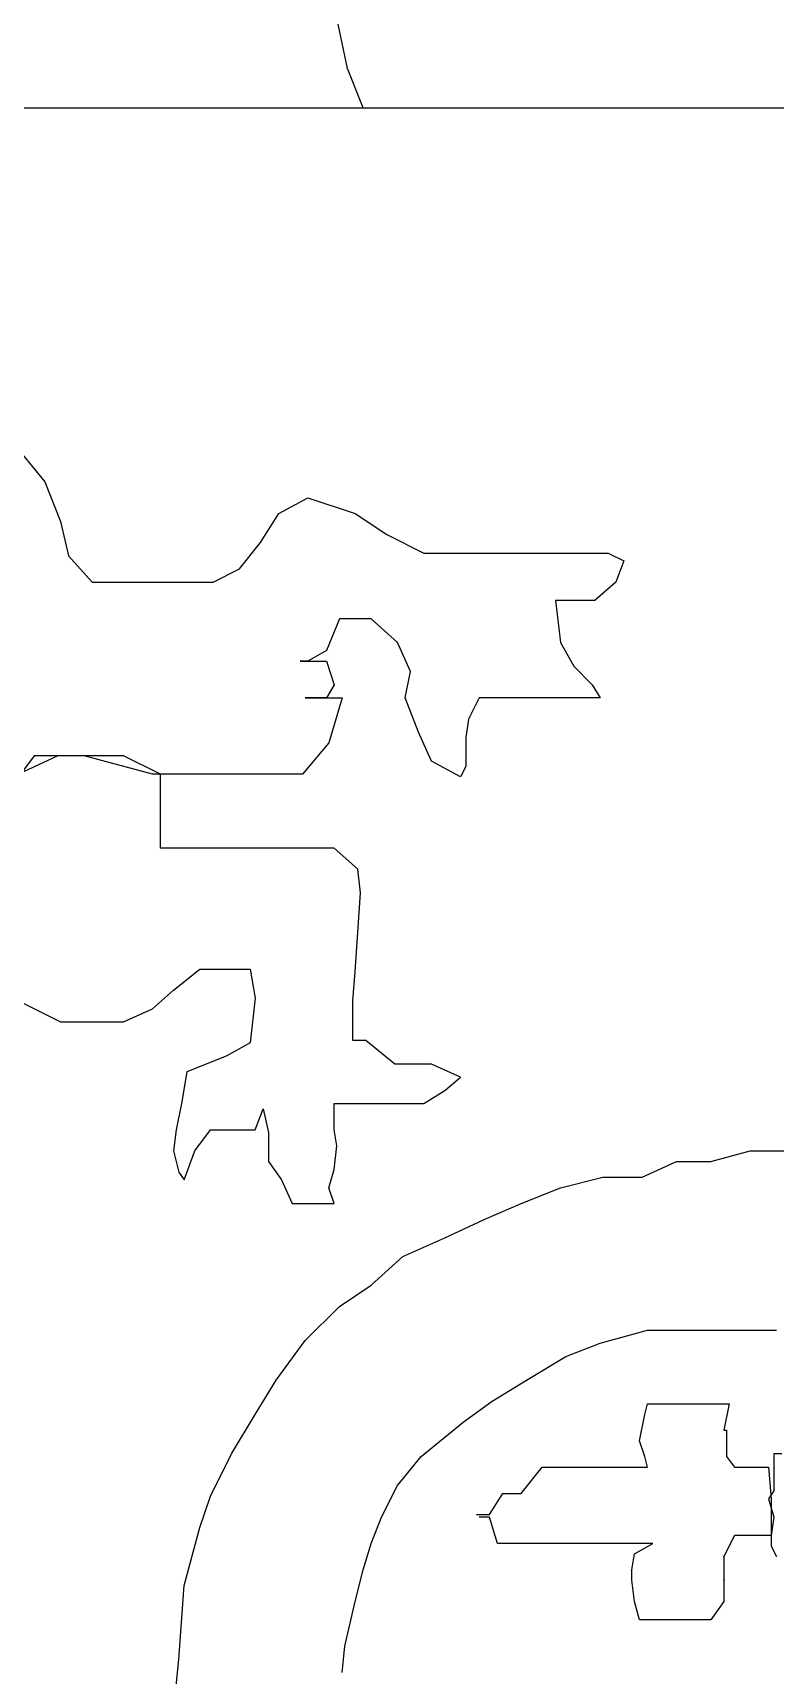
# Model space of a CAD drawing. Extents: x 748454 to 749044, y 4315881 to 4316908.
# Drawn here: x 748489.2 to 748492.02, y 4316742.19 to 4316748.42 of the extents above; entities that cross this region are included whole.
import ezdxf

# ---------------------------------------------------------------- set-up
doc = ezdxf.new("R2010")
doc.units = 0
doc.layers.get('0').update_dxf_attribs({"linetype": 'CONTINUOUS'})

msp = doc.modelspace()

# ---------------------------------------------------------------- linework, layer by layer
at = {"color": 0, "linetype": 'CONTINUOUS'}
for p, q in [((748490.39, 4316748.29), (748490.34, 4316748.53)), ((748490.39, 4316748.29), (748490.34, 4316748.53)), ((748490.45, 4316748.14), (748490.39, 4316748.29)), ((748490.45, 4316748.14), (748490.39, 4316748.29)), ((748489.14, 4316748.14), (748489.22, 4316748.14)), ((748489.14, 4316748.14), (748489.22, 4316748.14)), ((748489.22, 4316748.14), (748490.45, 4316748.14)), ((748489.22, 4316748.14), (748490.45, 4316748.14)), ((748490.45, 4316748.14), (748491.33, 4316748.14)), ((748490.45, 4316748.14), (748491.33, 4316748.14)), ((748491.33, 4316748.14), (748491.92, 4316748.14)), ((748491.33, 4316748.14), (748491.92, 4316748.14)), ((748491.92, 4316748.14), (748492.12, 4316748.14)), ((748491.92, 4316748.14), (748492.12, 4316748.14)), ((748489.11, 4316746.88), (748489.24, 4316746.72)), ((748489.11, 4316746.88), (748489.24, 4316746.72)), ((748489.24, 4316746.72), (748489.3, 4316746.57)), ((748489.24, 4316746.72), (748489.3, 4316746.57)), ((748490.13, 4316746.6), (748490.24, 4316746.66)), ((748490.13, 4316746.6), (748490.24, 4316746.66)), ((748490.24, 4316746.66), (748490.42, 4316746.6)), ((748490.24, 4316746.66), (748490.42, 4316746.6)), ((748490.06, 4316746.49), (748490.13, 4316746.6)), ((748490.06, 4316746.49), (748490.13, 4316746.6)), ((748490.42, 4316746.6), (748490.54, 4316746.52)), ((748490.42, 4316746.6), (748490.54, 4316746.52)), ((748489.3, 4316746.57), (748489.33, 4316746.44)), ((748489.3, 4316746.57), (748489.33, 4316746.44)), ((748490.54, 4316746.52), (748490.68, 4316746.45)), ((748490.54, 4316746.52), (748490.68, 4316746.45)), ((748489.98, 4316746.39), (748490.06, 4316746.49)), ((748489.98, 4316746.39), (748490.06, 4316746.49)), ((748490.68, 4316746.45), (748490.83, 4316746.45)), ((748490.68, 4316746.45), (748490.83, 4316746.45)), ((748490.83, 4316746.45), (748490.98, 4316746.45)), ((748490.83, 4316746.45), (748490.98, 4316746.45)), ((748490.98, 4316746.45), (748491.11, 4316746.45)), ((748490.98, 4316746.45), (748491.11, 4316746.45)), ((748491.11, 4316746.45), (748491.23, 4316746.45)), ((748491.11, 4316746.45), (748491.23, 4316746.45)), ((748491.23, 4316746.45), (748491.29, 4316746.45)), ((748491.23, 4316746.45), (748491.29, 4316746.45)), ((748491.29, 4316746.45), (748491.38, 4316746.45)), ((748491.29, 4316746.45), (748491.38, 4316746.45)), ((748491.38, 4316746.45), (748491.44, 4316746.42)), ((748491.38, 4316746.45), (748491.44, 4316746.42)), ((748489.33, 4316746.44), (748489.42, 4316746.34)), ((748489.33, 4316746.44), (748489.42, 4316746.34)), ((748489.88, 4316746.34), (748489.98, 4316746.39)), ((748489.88, 4316746.34), (748489.98, 4316746.39)), ((748491.44, 4316746.42), (748491.41, 4316746.34)), ((748491.44, 4316746.42), (748491.41, 4316746.34)), ((748489.42, 4316746.34), (748489.58, 4316746.34)), ((748489.42, 4316746.34), (748489.58, 4316746.34)), ((748489.58, 4316746.34), (748489.73, 4316746.34)), ((748489.58, 4316746.34), (748489.73, 4316746.34)), ((748489.73, 4316746.34), (748489.88, 4316746.34)), ((748489.73, 4316746.34), (748489.88, 4316746.34)), ((748491.41, 4316746.34), (748491.33, 4316746.27)), ((748491.41, 4316746.34), (748491.33, 4316746.27)), ((748491.24, 4316746.27), (748491.18, 4316746.27)), ((748491.18, 4316746.27), (748491.2, 4316746.11)), ((748491.24, 4316746.27), (748491.18, 4316746.27)), ((748491.18, 4316746.27), (748491.2, 4316746.11)), ((748491.33, 4316746.27), (748491.24, 4316746.27)), ((748491.33, 4316746.27), (748491.24, 4316746.27)), ((748490.36, 4316746.2), (748490.31, 4316746.08)), ((748490.36, 4316746.2), (748490.31, 4316746.08)), ((748490.48, 4316746.2), (748490.36, 4316746.2)), ((748490.48, 4316746.2), (748490.36, 4316746.2)), ((748490.58, 4316746.11), (748490.48, 4316746.2)), ((748490.58, 4316746.11), (748490.48, 4316746.2)), ((748490.31, 4316746.08), (748490.24, 4316746.04)), ((748490.31, 4316746.08), (748490.24, 4316746.04)), ((748490.63, 4316746), (748490.58, 4316746.11)), ((748490.63, 4316746), (748490.58, 4316746.11)), ((748491.2, 4316746.11), (748491.25, 4316746.02)), ((748491.2, 4316746.11), (748491.25, 4316746.02)), ((748490.24, 4316746.04), (748490.21, 4316746.04)), ((748490.21, 4316746.04), (748490.31, 4316746.04)), ((748490.24, 4316746.04), (748490.21, 4316746.04)), ((748490.21, 4316746.04), (748490.31, 4316746.04)), ((748490.31, 4316746.04), (748490.34, 4316745.95)), ((748490.31, 4316746.04), (748490.34, 4316745.95)), ((748491.25, 4316746.02), (748491.32, 4316745.95)), ((748491.25, 4316746.02), (748491.32, 4316745.95)), ((748490.34, 4316745.95), (748490.31, 4316745.9)), ((748490.34, 4316745.95), (748490.31, 4316745.9)), ((748490.61, 4316745.9), (748490.63, 4316746)), ((748490.61, 4316745.9), (748490.63, 4316746)), ((748491.32, 4316745.95), (748491.35, 4316745.9)), ((748491.32, 4316745.95), (748491.35, 4316745.9)), ((748490.31, 4316745.9), (748490.23, 4316745.9)), ((748490.23, 4316745.9), (748490.37, 4316745.9)), ((748490.31, 4316745.9), (748490.23, 4316745.9)), ((748490.23, 4316745.9), (748490.37, 4316745.9)), ((748490.37, 4316745.9), (748490.32, 4316745.73)), ((748490.37, 4316745.9), (748490.32, 4316745.73)), ((748490.66, 4316745.77), (748490.61, 4316745.9)), ((748490.66, 4316745.77), (748490.61, 4316745.9)), ((748490.89, 4316745.9), (748490.85, 4316745.82)), ((748490.89, 4316745.9), (748490.85, 4316745.82)), ((748490.92, 4316745.9), (748490.89, 4316745.9)), ((748490.92, 4316745.9), (748490.89, 4316745.9)), ((748491, 4316745.9), (748490.92, 4316745.9)), ((748491, 4316745.9), (748490.92, 4316745.9)), ((748491.07, 4316745.9), (748491, 4316745.9)), ((748491.07, 4316745.9), (748491, 4316745.9)), ((748491.2, 4316745.9), (748491.07, 4316745.9)), ((748491.2, 4316745.9), (748491.07, 4316745.9)), ((748491.3, 4316745.9), (748491.2, 4316745.9)), ((748491.3, 4316745.9), (748491.2, 4316745.9)), ((748491.35, 4316745.9), (748491.3, 4316745.9)), ((748491.35, 4316745.9), (748491.3, 4316745.9)), ((748490.71, 4316745.66), (748490.66, 4316745.77)), ((748490.71, 4316745.66), (748490.66, 4316745.77)), ((748490.85, 4316745.82), (748490.84, 4316745.75)), ((748490.85, 4316745.82), (748490.84, 4316745.75)), ((748490.32, 4316745.73), (748490.22, 4316745.61)), ((748490.32, 4316745.73), (748490.22, 4316745.61)), ((748490.84, 4316745.75), (748490.84, 4316745.64)), ((748490.84, 4316745.75), (748490.84, 4316745.64)), ((748489.2, 4316745.68), (748489.14, 4316745.6)), ((748489.29, 4316745.68), (748489.14, 4316745.61)), ((748489.2, 4316745.68), (748489.14, 4316745.6)), ((748489.29, 4316745.68), (748489.14, 4316745.61)), ((748489.29, 4316745.68), (748489.2, 4316745.68)), ((748489.29, 4316745.68), (748489.2, 4316745.68)), ((748489.39, 4316745.68), (748489.29, 4316745.68)), ((748489.39, 4316745.68), (748489.29, 4316745.68)), ((748489.39, 4316745.68), (748489.29, 4316745.68)), ((748489.39, 4316745.68), (748489.29, 4316745.68)), ((748489.54, 4316745.68), (748489.39, 4316745.68)), ((748489.65, 4316745.61), (748489.39, 4316745.68)), ((748489.54, 4316745.68), (748489.39, 4316745.68)), ((748489.65, 4316745.61), (748489.39, 4316745.68)), ((748489.68, 4316745.61), (748489.54, 4316745.68)), ((748489.68, 4316745.61), (748489.54, 4316745.68)), ((748490.82, 4316745.6), (748490.71, 4316745.66)), ((748490.82, 4316745.6), (748490.71, 4316745.66)), ((748490.84, 4316745.64), (748490.82, 4316745.6)), ((748490.84, 4316745.64), (748490.82, 4316745.6)), ((748489.81, 4316745.61), (748489.65, 4316745.61)), ((748489.81, 4316745.61), (748489.65, 4316745.61)), ((748489.68, 4316745.55), (748489.68, 4316745.61)), ((748489.68, 4316745.55), (748489.68, 4316745.61)), ((748489.92, 4316745.61), (748489.81, 4316745.61)), ((748489.92, 4316745.61), (748489.81, 4316745.61)), ((748490.06, 4316745.61), (748489.92, 4316745.61)), ((748490.06, 4316745.61), (748489.92, 4316745.61)), ((748490.22, 4316745.61), (748490.06, 4316745.61)), ((748490.22, 4316745.61), (748490.06, 4316745.61)), ((748489.68, 4316745.43), (748489.68, 4316745.55)), ((748489.68, 4316745.43), (748489.68, 4316745.55)), ((748489.68, 4316745.33), (748489.68, 4316745.43)), ((748489.68, 4316745.33), (748489.68, 4316745.43)), ((748489.75, 4316745.33), (748489.68, 4316745.33)), ((748489.75, 4316745.33), (748489.68, 4316745.33)), ((748489.86, 4316745.33), (748489.75, 4316745.33)), ((748489.86, 4316745.33), (748489.75, 4316745.33)), ((748490.02, 4316745.33), (748489.86, 4316745.33)), ((748490.02, 4316745.33), (748489.86, 4316745.33)), ((748490.22, 4316745.33), (748490.02, 4316745.33)), ((748490.22, 4316745.33), (748490.02, 4316745.33)), ((748490.34, 4316745.33), (748490.22, 4316745.33)), ((748490.34, 4316745.33), (748490.22, 4316745.33)), ((748490.43, 4316745.25), (748490.34, 4316745.33)), ((748490.43, 4316745.25), (748490.34, 4316745.33)), ((748490.44, 4316745.16), (748490.43, 4316745.25)), ((748490.44, 4316745.16), (748490.43, 4316745.25)), ((748490.43, 4316745.01), (748490.44, 4316745.16)), ((748490.43, 4316745.01), (748490.44, 4316745.16)), ((748490.42, 4316744.86), (748490.43, 4316745.01)), ((748490.42, 4316744.86), (748490.43, 4316745.01)), ((748489.73, 4316744.79), (748489.83, 4316744.87)), ((748489.73, 4316744.79), (748489.83, 4316744.87)), ((748489.83, 4316744.87), (748489.93, 4316744.87)), ((748489.83, 4316744.87), (748489.93, 4316744.87)), ((748489.93, 4316744.87), (748490.02, 4316744.87)), ((748489.93, 4316744.87), (748490.02, 4316744.87)), ((748490.02, 4316744.87), (748490.04, 4316744.76)), ((748490.02, 4316744.87), (748490.04, 4316744.76)), ((748490.41, 4316744.75), (748490.42, 4316744.86)), ((748490.41, 4316744.75), (748490.42, 4316744.86)), ((748489.65, 4316744.72), (748489.73, 4316744.79)), ((748489.65, 4316744.72), (748489.73, 4316744.79)), ((748489.14, 4316744.75), (748489.3, 4316744.67)), ((748489.14, 4316744.75), (748489.3, 4316744.67)), ((748489.54, 4316744.67), (748489.65, 4316744.72)), ((748489.54, 4316744.67), (748489.65, 4316744.72)), ((748490.04, 4316744.76), (748490.02, 4316744.59)), ((748490.04, 4316744.76), (748490.02, 4316744.59)), ((748490.41, 4316744.6), (748490.41, 4316744.75)), ((748490.41, 4316744.6), (748490.41, 4316744.75)), ((748489.3, 4316744.67), (748489.44, 4316744.67)), ((748489.3, 4316744.67), (748489.44, 4316744.67)), ((748489.44, 4316744.67), (748489.54, 4316744.67)), ((748489.44, 4316744.67), (748489.54, 4316744.67)), ((748490.02, 4316744.59), (748489.93, 4316744.54)), ((748490.02, 4316744.59), (748489.93, 4316744.54)), ((748490.46, 4316744.6), (748490.41, 4316744.6)), ((748490.46, 4316744.6), (748490.41, 4316744.6)), ((748490.57, 4316744.51), (748490.46, 4316744.6)), ((748490.57, 4316744.51), (748490.46, 4316744.6)), ((748489.93, 4316744.54), (748489.78, 4316744.48)), ((748489.93, 4316744.54), (748489.78, 4316744.48)), ((748489.78, 4316744.48), (748489.76, 4316744.36)), ((748489.78, 4316744.48), (748489.76, 4316744.36)), ((748490.71, 4316744.51), (748490.57, 4316744.51)), ((748490.71, 4316744.51), (748490.57, 4316744.51)), ((748490.82, 4316744.46), (748490.71, 4316744.51)), ((748490.82, 4316744.46), (748490.71, 4316744.51)), ((748490.76, 4316744.41), (748490.82, 4316744.46)), ((748490.76, 4316744.41), (748490.82, 4316744.46)), ((748490.68, 4316744.36), (748490.76, 4316744.41)), ((748490.68, 4316744.36), (748490.76, 4316744.41)), ((748489.76, 4316744.36), (748489.74, 4316744.26)), ((748489.76, 4316744.36), (748489.74, 4316744.26)), ((748490.04, 4316744.26), (748490.07, 4316744.34)), ((748490.04, 4316744.26), (748490.07, 4316744.34)), ((748490.07, 4316744.34), (748490.09, 4316744.25)), ((748490.07, 4316744.34), (748490.09, 4316744.25)), ((748490.34, 4316744.26), (748490.34, 4316744.36)), ((748490.34, 4316744.36), (748490.43, 4316744.36)), ((748490.34, 4316744.26), (748490.34, 4316744.36)), ((748490.34, 4316744.36), (748490.43, 4316744.36)), ((748490.43, 4316744.36), (748490.52, 4316744.36)), ((748490.43, 4316744.36), (748490.52, 4316744.36)), ((748490.52, 4316744.36), (748490.58, 4316744.36)), ((748490.52, 4316744.36), (748490.58, 4316744.36)), ((748490.58, 4316744.36), (748490.68, 4316744.36)), ((748490.58, 4316744.36), (748490.68, 4316744.36)), ((748489.74, 4316744.26), (748489.73, 4316744.18)), ((748489.74, 4316744.26), (748489.73, 4316744.18)), ((748489.81, 4316744.18), (748489.87, 4316744.26)), ((748489.81, 4316744.18), (748489.87, 4316744.26)), ((748489.87, 4316744.26), (748489.95, 4316744.26)), ((748489.87, 4316744.26), (748489.95, 4316744.26)), ((748489.95, 4316744.26), (748490.04, 4316744.26)), ((748489.95, 4316744.26), (748490.04, 4316744.26)), ((748490.09, 4316744.25), (748490.09, 4316744.14)), ((748490.09, 4316744.25), (748490.09, 4316744.14)), ((748490.35, 4316744.2), (748490.34, 4316744.26)), ((748490.35, 4316744.2), (748490.34, 4316744.26)), ((748489.73, 4316744.18), (748489.75, 4316744.1)), ((748489.73, 4316744.18), (748489.75, 4316744.1)), ((748489.77, 4316744.07), (748489.81, 4316744.18)), ((748489.77, 4316744.07), (748489.81, 4316744.18)), ((748490.34, 4316744.11), (748490.35, 4316744.2)), ((748490.34, 4316744.11), (748490.35, 4316744.2)), ((748491.77, 4316744.14), (748491.92, 4316744.18)), ((748491.77, 4316744.14), (748491.92, 4316744.18)), ((748491.92, 4316744.18), (748492.06, 4316744.18)), ((748491.92, 4316744.18), (748492.06, 4316744.18)), ((748489.75, 4316744.1), (748489.77, 4316744.07)), ((748489.75, 4316744.1), (748489.77, 4316744.07)), ((748490.09, 4316744.14), (748490.14, 4316744.07)), ((748490.09, 4316744.14), (748490.14, 4316744.07)), ((748490.32, 4316744.04), (748490.34, 4316744.11)), ((748490.32, 4316744.04), (748490.34, 4316744.11)), ((748491.2, 4316744.04), (748491.36, 4316744.08)), ((748491.2, 4316744.04), (748491.36, 4316744.08)), ((748491.36, 4316744.08), (748491.51, 4316744.08)), ((748491.36, 4316744.08), (748491.51, 4316744.08)), ((748491.51, 4316744.08), (748491.64, 4316744.14)), ((748491.51, 4316744.08), (748491.64, 4316744.14)), ((748491.64, 4316744.14), (748491.77, 4316744.14)), ((748491.64, 4316744.14), (748491.77, 4316744.14)), ((748490.14, 4316744.07), (748490.18, 4316743.98)), ((748490.14, 4316744.07), (748490.18, 4316743.98)), ((748490.34, 4316743.98), (748490.32, 4316744.04)), ((748490.34, 4316743.98), (748490.32, 4316744.04)), ((748491.05, 4316743.98), (748491.2, 4316744.04)), ((748491.05, 4316743.98), (748491.2, 4316744.04)), ((748490.18, 4316743.98), (748490.23, 4316743.98)), ((748490.18, 4316743.98), (748490.23, 4316743.98)), ((748490.23, 4316743.98), (748490.28, 4316743.98)), ((748490.23, 4316743.98), (748490.28, 4316743.98)), ((748490.28, 4316743.98), (748490.34, 4316743.98)), ((748490.28, 4316743.98), (748490.34, 4316743.98)), ((748490.91, 4316743.92), (748491.05, 4316743.98)), ((748490.91, 4316743.92), (748491.05, 4316743.98)), ((748490.76, 4316743.85), (748490.91, 4316743.92)), ((748490.76, 4316743.85), (748490.91, 4316743.92)), ((748490.6, 4316743.78), (748490.76, 4316743.85)), ((748490.6, 4316743.78), (748490.76, 4316743.85)), ((748490.48, 4316743.67), (748490.6, 4316743.78)), ((748490.48, 4316743.67), (748490.6, 4316743.78)), ((748490.36, 4316743.59), (748490.48, 4316743.67)), ((748490.36, 4316743.59), (748490.48, 4316743.67)), ((748490.23, 4316743.46), (748490.36, 4316743.59)), ((748490.23, 4316743.46), (748490.36, 4316743.59)), ((748490.12, 4316743.31), (748490.23, 4316743.46)), ((748490.12, 4316743.31), (748490.23, 4316743.46)), ((748491.35, 4316743.45), (748491.53, 4316743.5)), ((748491.35, 4316743.45), (748491.53, 4316743.5)), ((748491.53, 4316743.5), (748491.81, 4316743.5)), ((748491.53, 4316743.5), (748491.81, 4316743.5)), ((748491.81, 4316743.5), (748492.02, 4316743.5)), ((748491.81, 4316743.5), (748492.02, 4316743.5)), ((748491.07, 4316743.31), (748491.22, 4316743.4)), ((748491.07, 4316743.31), (748491.22, 4316743.4)), ((748491.22, 4316743.4), (748491.35, 4316743.45)), ((748491.22, 4316743.4), (748491.35, 4316743.45)), ((748490.04, 4316743.18), (748490.12, 4316743.31)), ((748490.04, 4316743.18), (748490.12, 4316743.31)), ((748490.94, 4316743.23), (748491.07, 4316743.31)), ((748490.94, 4316743.23), (748491.07, 4316743.31)), ((748490.83, 4316743.15), (748490.94, 4316743.23)), ((748490.83, 4316743.15), (748490.94, 4316743.23)), ((748491.52, 4316743.18), (748491.53, 4316743.22)), ((748491.52, 4316743.18), (748491.53, 4316743.22)), ((748491.53, 4316743.22), (748491.56, 4316743.22)), ((748491.53, 4316743.22), (748491.56, 4316743.22)), ((748491.56, 4316743.22), (748491.64, 4316743.22)), ((748491.56, 4316743.22), (748491.64, 4316743.22)), ((748491.64, 4316743.22), (748491.71, 4316743.22)), ((748491.64, 4316743.22), (748491.71, 4316743.22)), ((748491.71, 4316743.22), (748491.76, 4316743.22)), ((748491.71, 4316743.22), (748491.76, 4316743.22)), ((748491.76, 4316743.22), (748491.83, 4316743.22)), ((748491.76, 4316743.22), (748491.83, 4316743.22)), ((748491.84, 4316743.22), (748491.82, 4316743.12)), ((748491.84, 4316743.22), (748491.82, 4316743.12)), ((748491.83, 4316743.22), (748491.84, 4316743.22)), ((748491.83, 4316743.22), (748491.84, 4316743.22)), ((748489.95, 4316743.03), (748490.04, 4316743.18)), ((748489.95, 4316743.03), (748490.04, 4316743.18)), ((748490.67, 4316743.02), (748490.83, 4316743.15)), ((748490.67, 4316743.02), (748490.83, 4316743.15)), ((748491.5, 4316743.08), (748491.52, 4316743.18)), ((748491.5, 4316743.08), (748491.52, 4316743.18)), ((748491.82, 4316743.12), (748491.83, 4316743.12)), ((748491.82, 4316743.12), (748491.83, 4316743.12)), ((748491.83, 4316743.12), (748491.83, 4316743.02)), ((748491.83, 4316743.12), (748491.83, 4316743.02)), ((748489.87, 4316742.87), (748489.95, 4316743.03)), ((748489.87, 4316742.87), (748489.95, 4316743.03)), ((748490.58, 4316742.91), (748490.67, 4316743.02)), ((748490.58, 4316742.91), (748490.67, 4316743.02)), ((748491.52, 4316743.02), (748491.5, 4316743.08)), ((748491.52, 4316743.02), (748491.5, 4316743.08)), ((748491.53, 4316742.98), (748491.52, 4316743.02)), ((748491.53, 4316742.98), (748491.52, 4316743.02)), ((748491.83, 4316743.02), (748491.86, 4316742.98)), ((748491.83, 4316743.02), (748491.86, 4316742.98)), ((748492.04, 4316743.03), (748492.01, 4316743.03)), ((748492.01, 4316743.03), (748492.01, 4316742.96)), ((748492.04, 4316743.03), (748492.01, 4316743.03)), ((748492.01, 4316743.03), (748492.01, 4316742.96)), ((748491.05, 4316742.88), (748491.13, 4316742.98)), ((748491.05, 4316742.88), (748491.13, 4316742.98)), ((748491.13, 4316742.98), (748491.2, 4316742.98)), ((748491.13, 4316742.98), (748491.2, 4316742.98)), ((748491.2, 4316742.98), (748491.28, 4316742.98)), ((748491.2, 4316742.98), (748491.28, 4316742.98)), ((748491.28, 4316742.98), (748491.36, 4316742.98)), ((748491.28, 4316742.98), (748491.36, 4316742.98)), ((748491.36, 4316742.98), (748491.44, 4316742.98)), ((748491.36, 4316742.98), (748491.44, 4316742.98)), ((748491.44, 4316742.98), (748491.48, 4316742.98)), ((748491.44, 4316742.98), (748491.48, 4316742.98)), ((748491.48, 4316742.98), (748491.53, 4316742.98)), ((748491.48, 4316742.98), (748491.53, 4316742.98)), ((748491.86, 4316742.98), (748491.94, 4316742.98)), ((748491.86, 4316742.98), (748491.94, 4316742.98)), ((748491.94, 4316742.98), (748491.97, 4316742.98)), ((748491.94, 4316742.98), (748491.97, 4316742.98)), ((748491.97, 4316742.98), (748491.99, 4316742.98)), ((748491.97, 4316742.98), (748491.99, 4316742.98)), ((748491.99, 4316742.98), (748492, 4316742.86)), ((748491.99, 4316742.98), (748492, 4316742.86)), ((748492.01, 4316742.96), (748492.01, 4316742.89)), ((748492.01, 4316742.96), (748492.01, 4316742.89)), ((748490.52, 4316742.79), (748490.58, 4316742.91)), ((748490.52, 4316742.79), (748490.58, 4316742.91)), ((748489.83, 4316742.75), (748489.87, 4316742.87)), ((748489.83, 4316742.75), (748489.87, 4316742.87)), ((748490.93, 4316742.8), (748490.98, 4316742.88)), ((748490.93, 4316742.8), (748490.98, 4316742.88)), ((748490.98, 4316742.88), (748491.05, 4316742.88)), ((748490.98, 4316742.88), (748491.05, 4316742.88)), ((748492.01, 4316742.89), (748491.99, 4316742.86)), ((748492.01, 4316742.89), (748491.99, 4316742.86)), ((748491.99, 4316742.86), (748492.01, 4316742.79)), ((748491.99, 4316742.86), (748492.01, 4316742.79)), ((748492, 4316742.86), (748492, 4316742.79)), ((748492, 4316742.86), (748492, 4316742.79)), ((748490.48, 4316742.69), (748490.52, 4316742.79)), ((748490.48, 4316742.69), (748490.52, 4316742.79)), ((748490.88, 4316742.8), (748490.93, 4316742.8)), ((748490.88, 4316742.8), (748490.93, 4316742.8)), ((748490.93, 4316742.79), (748490.89, 4316742.79)), ((748490.93, 4316742.79), (748490.89, 4316742.79)), ((748490.96, 4316742.69), (748490.93, 4316742.79)), ((748490.96, 4316742.69), (748490.93, 4316742.79)), ((748492, 4316742.79), (748492, 4316742.72)), ((748492.01, 4316742.79), (748492, 4316742.72)), ((748492, 4316742.79), (748492, 4316742.72)), ((748492.01, 4316742.79), (748492, 4316742.72)), ((748489.77, 4316742.53), (748489.83, 4316742.75)), ((748489.77, 4316742.53), (748489.83, 4316742.75)), ((748491.86, 4316742.72), (748491.82, 4316742.64)), ((748491.86, 4316742.72), (748491.82, 4316742.64)), ((748491.92, 4316742.72), (748491.86, 4316742.72)), ((748491.92, 4316742.72), (748491.86, 4316742.72)), ((748491.96, 4316742.72), (748491.92, 4316742.72)), ((748491.96, 4316742.72), (748491.92, 4316742.72)), ((748492, 4316742.72), (748491.96, 4316742.72)), ((748492, 4316742.72), (748491.96, 4316742.72)), ((748492, 4316742.72), (748492, 4316742.68)), ((748492, 4316742.72), (748492, 4316742.68)), ((748490.45, 4316742.59), (748490.48, 4316742.69)), ((748490.45, 4316742.59), (748490.48, 4316742.69)), ((748491.02, 4316742.69), (748490.96, 4316742.69)), ((748491.02, 4316742.69), (748490.96, 4316742.69)), ((748491.07, 4316742.69), (748491.02, 4316742.69)), ((748491.07, 4316742.69), (748491.02, 4316742.69)), ((748491.16, 4316742.69), (748491.07, 4316742.69)), ((748491.16, 4316742.69), (748491.07, 4316742.69)), ((748491.24, 4316742.69), (748491.16, 4316742.69)), ((748491.24, 4316742.69), (748491.16, 4316742.69)), ((748491.35, 4316742.69), (748491.24, 4316742.69)), ((748491.35, 4316742.69), (748491.24, 4316742.69)), ((748491.42, 4316742.69), (748491.35, 4316742.69)), ((748491.42, 4316742.69), (748491.35, 4316742.69)), ((748491.48, 4316742.69), (748491.42, 4316742.69)), ((748491.48, 4316742.69), (748491.42, 4316742.69)), ((748491.47, 4316742.59), (748491.48, 4316742.65)), ((748491.47, 4316742.59), (748491.48, 4316742.65)), ((748491.48, 4316742.65), (748491.55, 4316742.69)), ((748491.55, 4316742.69), (748491.48, 4316742.69)), ((748491.48, 4316742.65), (748491.55, 4316742.69)), ((748491.55, 4316742.69), (748491.48, 4316742.69)), ((748492, 4316742.68), (748492.02, 4316742.64)), ((748492, 4316742.68), (748492.02, 4316742.64)), ((748490.42, 4316742.47), (748490.45, 4316742.59)), ((748490.42, 4316742.47), (748490.45, 4316742.59)), ((748491.47, 4316742.55), (748491.47, 4316742.59)), ((748491.47, 4316742.55), (748491.47, 4316742.59)), ((748491.82, 4316742.64), (748491.82, 4316742.55)), ((748491.82, 4316742.64), (748491.82, 4316742.55)), ((748489.75, 4316742.25), (748489.77, 4316742.53)), ((748489.75, 4316742.25), (748489.77, 4316742.53)), ((748491.48, 4316742.47), (748491.47, 4316742.55)), ((748491.48, 4316742.47), (748491.47, 4316742.55)), ((748491.82, 4316742.55), (748491.82, 4316742.47)), ((748491.82, 4316742.55), (748491.82, 4316742.47)), ((748490.38, 4316742.3), (748490.42, 4316742.47)), ((748490.38, 4316742.3), (748490.42, 4316742.47)), ((748491.5, 4316742.4), (748491.48, 4316742.47)), ((748491.5, 4316742.4), (748491.48, 4316742.47)), ((748491.82, 4316742.47), (748491.77, 4316742.4)), ((748491.82, 4316742.47), (748491.77, 4316742.4)), ((748491.53, 4316742.4), (748491.5, 4316742.4)), ((748491.53, 4316742.4), (748491.5, 4316742.4)), ((748491.61, 4316742.4), (748491.53, 4316742.4)), ((748491.61, 4316742.4), (748491.53, 4316742.4)), ((748491.66, 4316742.4), (748491.61, 4316742.4)), ((748491.66, 4316742.4), (748491.61, 4316742.4)), ((748491.73, 4316742.4), (748491.66, 4316742.4)), ((748491.73, 4316742.4), (748491.66, 4316742.4)), ((748491.77, 4316742.4), (748491.73, 4316742.4)), ((748491.77, 4316742.4), (748491.73, 4316742.4)), ((748490.37, 4316742.2), (748490.38, 4316742.3)), ((748490.37, 4316742.2), (748490.38, 4316742.3)), ((748489.74, 4316742.15), (748489.75, 4316742.25)), ((748489.74, 4316742.15), (748489.75, 4316742.25))]:
    msp.add_line(p, q, dxfattribs=at)
for p in [(748491.82, 4316742.64), (748491.82, 4316742.64), (748491.82, 4316742.55), (748491.82, 4316742.55)]:
    msp.add_point(p, dxfattribs=at)

# ---------------------------------------------------------------- meshes
mesh = msp.add_polyface(dxfattribs=at)
corners = [(748454.5, 4315881), (748454.5, 4315881), (748454.5, 4316071.9618), (748762.5, 4315881), (748454.5, 4316246.4935), (749044, 4315881), (748454.5, 4316907.5), (749044, 4316542.0065), (749044, 4316907.5)]
mesh.append_faces([[corners[k] for k in face] for face in [(0, 1, 3, 2), (2, 3, 5, 4), (4, 5, 7, 6), (6, 7, 8, 8)]], dxfattribs={"vtx0": -1, "vtx2": -1, "color": 0})
mesh = msp.add_polyface(dxfattribs=at)
corners = [(748464.5, 4316721), (748464.5, 4316721), (748464.5, 4316895.2713), (748745.58, 4316721), (748464.5, 4316901.5), (748745.58, 4316727.2287), (748745.58, 4316901.5)]
mesh.append_faces([[corners[k] for k in face] for face in [(0, 1, 3, 2), (2, 3, 5, 4), (4, 5, 6, 6)]], dxfattribs={"vtx0": -1, "vtx2": -1, "color": 0})

doc.saveas('drawing.dxf')
